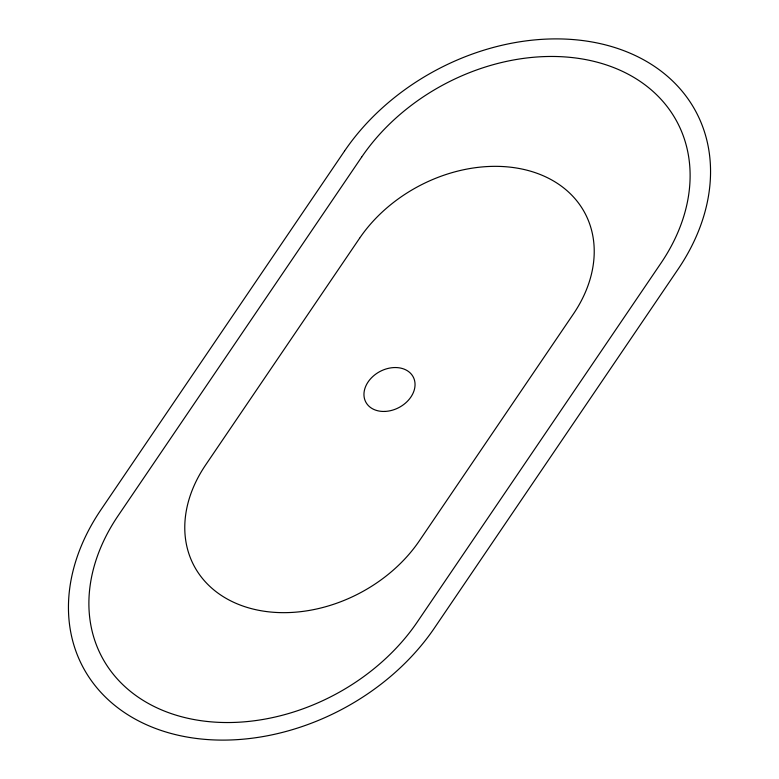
<?xml version="1.0" encoding="UTF-8"?>
<svg xmlns="http://www.w3.org/2000/svg" width="779" height="779" viewBox="0 0 779 779"><rect width="100%" height="100%" fill="white"/><g stroke="black" fill="none" stroke-linecap="round" stroke-linejoin="round"><path stroke-width="1.17" d="M344.532 151.048L101.007 509.67A209.298 158.916 -28 0 0 158.565 729.572A209.298 158.916 -28 0 0 434.468 627.952L677.993 269.33A209.298 158.916 -28 0 0 620.435 49.428A209.298 158.916 -28 0 0 344.532 151.048M361.641 157.115L118.106 515.737A187.827 142.615 -28 0 0 169.764 713.087A187.827 142.615 -28 0 0 417.359 621.885L660.894 263.263A187.827 142.615 -28 0 0 609.236 65.913A187.827 142.615 -28 0 0 361.641 157.115M359.596 238.238L205.646 464.946A134.163 101.864 -28 0 0 242.542 605.906A134.163 101.864 -28 0 0 419.404 540.762L573.354 314.054A134.163 101.864 -28 0 0 536.458 173.094A134.163 101.864 -28 0 0 359.596 238.238M384.748 411.439A26.837 20.371 -28 0 0 413.62 377.766A26.837 20.371 -28 0 0 370.132 379.295A26.837 20.371 -28 0 0 384.748 411.439"/></g></svg>
